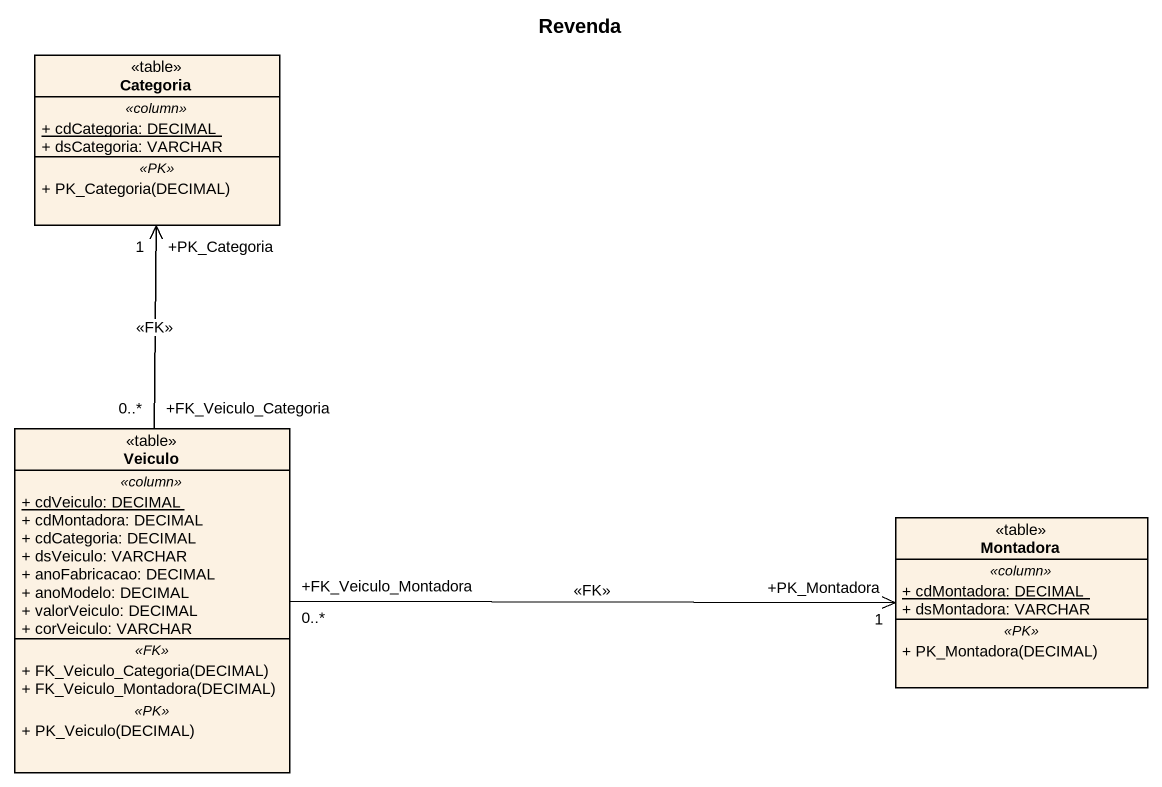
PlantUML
@startuml
title Revenda
hide circle
hide empty members
skinparam classAttributeIconSize 0
class Categoria <<table>> {
  .. <<column>> ..
  {static} + cdCategoria: DECIMAL
  + dsCategoria: VARCHAR
  .. <<PK>> ..
  + PK_Categoria(DECIMAL)
}
class Veiculo <<table>> {
  .. <<column>> ..
  {static} + cdVeiculo: DECIMAL
  + cdMontadora: DECIMAL
  + cdCategoria: DECIMAL
  + dsVeiculo: VARCHAR
  + anoFabricacao: DECIMAL
  + anoModelo: DECIMAL
  + valorVeiculo: DECIMAL
  + corVeiculo: VARCHAR
  .. <<FK>> ..
  + FK_Veiculo_Categoria(DECIMAL)
  + FK_Veiculo_Montadora(DECIMAL)
  .. <<PK>> ..
  + PK_Veiculo(DECIMAL)
}
class Montadora <<table>> {
  .. <<column>> ..
  {static} + cdMontadora: DECIMAL
  + dsMontadora: VARCHAR
  .. <<PK>> ..
  + PK_Montadora(DECIMAL)
}
Veiculo "+FK_Veiculo_Categoria\n0..*" -up-> "+PK_Categoria\n1" Categoria : <<FK>>
Veiculo "+FK_Veiculo_Montadora\n0..*" -right-> "+PK_Montadora\n1" Montadora : <<FK>>
@enduml
